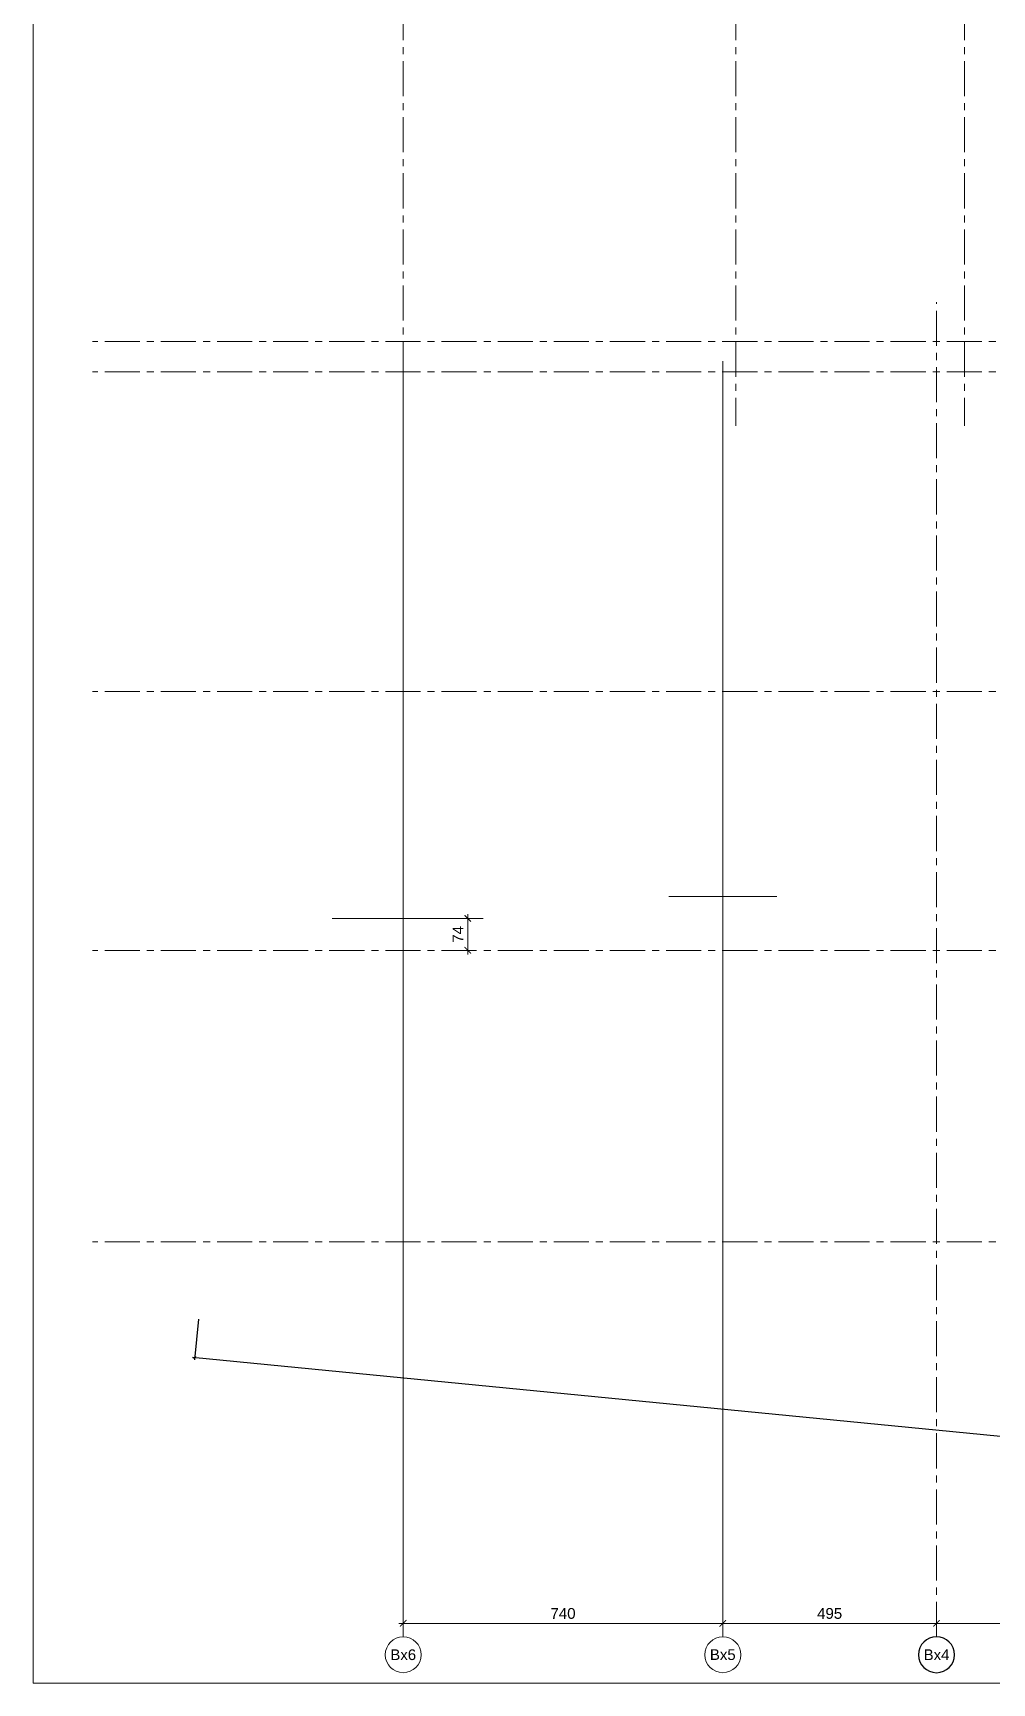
# Model space of a CAD drawing. Header units: centimetres. Extents: x 54080 to 84019, y -57712 to -39496.
# Drawn here: x 64557 to 66778, y -55119 to -51297 of the extents above; entities that cross this region are included whole.
import ezdxf
from ezdxf.enums import TextEntityAlignment as Align

# ---------------------------------------------------------------- set-up
doc = ezdxf.new("R2010")
doc.units = ezdxf.units.CM
doc.header["$LTSCALE"] = 50
doc.header["$MEASUREMENT"] = 0
for name, pattern in [('23486-A01$0${ Chain Double-Dash }', [0]), ('AXES', [2, 1.25, -0.25, 0.25, -0.25]), ('CACHE', [0.375, 0.25, -0.125])]:
    doc.linetypes.add(name, pattern=pattern)
doc.layers.get('0').update_dxf_attribs({"color": 8})
doc.layers.add('AXES', color=10, linetype='AXES')
doc.layers.add('COTE 50ème', color=1, linetype='Continuous')
doc.layers.add('FMULT', color=150, linetype='Continuous', plot=False)
doc.layers.add('HORS GEL', color=7, linetype='CACHE', lineweight=15, true_color=0x00661a)
doc.layers.add('MACONNERIE COUPE', color=7, linetype='Continuous', lineweight=30)
doc.layers.add('MACONNERIE HACHURE', color=253, linetype='Continuous', lineweight=13)
doc.styles.add('FN_TEXT_1.50', font='arial.ttf', dxfattribs={"height": 10})
doc.styles.add('RS_TEXT_1.50', font='arial.ttf', dxfattribs={"height": 12.5})
doc.styles.add('RS_TXT_100', font='arial.ttf', dxfattribs={"height": 25})
doc.styles.add('RS_TXT_50', font='arial.ttf', dxfattribs={"height": 12.5})
doc.dimstyles.new('RS_100CM_LINEAIRE', dxfattribs={"dimscale": 10, "dimtxt": 25, "dimasz": 1.5, "dimexe": 1, "dimexo": 2.5, "dimgap": 1, "dimtad": 1, "dimdec": 1, "dimrnd": 0.5, "dimdsep": 46, "dimtxsty": 'RS_TXT_100', "dimblk1": 'ARCHTICK', "dimblk2": 'ARCHTICK', "dimsah": 1, "dimcen": 2.5, "dimdle": 1, "dimclrt": 4, "dimadec": 0, "dimazin": 2, "dimtfac": 1, "dimtdec": 1, "dimtix": 1, "dimtmove": 2, "dimatfit": 3, "dimfxl": 1, "dimtolj": 1, "dimtzin": 0, "dimarcsym": 0})
doc.dimstyles.new('RS_50CM_LINEAIRE', dxfattribs={"dimscale": 5, "dimtxt": 12.5, "dimasz": 1.5, "dimexe": 1, "dimexo": 2.5, "dimgap": 1, "dimtad": 1, "dimdec": 1, "dimrnd": 0.5, "dimdsep": 46, "dimtxsty": 'RS_TXT_50', "dimblk1": 'ARCHTICK', "dimblk2": 'ARCHTICK', "dimsah": 1, "dimcen": 2.5, "dimdle": 1, "dimclrt": 4, "dimadec": 0, "dimazin": 2, "dimtfac": 1, "dimtdec": 1, "dimtix": 1, "dimtmove": 2, "dimatfit": 3, "dimfxl": 1, "dimtolj": 1, "dimtzin": 0, "dimarcsym": 0})

# ---------------------------------------------------------------- blocks, each defined once
blk = doc.blocks.new('AXES_FN')
at = {"color": 0, "linetype": 'Continuous'}
blk.add_circle((0, 15), 22.2, dxfattribs=at)
at = {"color": 0, "style": 'FN_TEXT_1.50'}
blk.add_attdef('AXES', text='', height=12.5, dxfattribs=at).set_placement((-48.9, 20.6), align=Align.MIDDLE_CENTER)
blk = doc.blocks.new('_ArchTick')
at = {"color": 0, "linetype": 'ByBlock', "const_width": 0.15}
blk.add_lwpolyline([(-0.5, -0.5), (0.5, 0.5)], dxfattribs=at)
blk = doc.blocks.new('*D127')
at = {"layer": 'AXES', "color": 0, "linetype": 'Continuous', "lineweight": -2, "ltscale": 0.5, "transparency": 16777216}
for p, q in [((72123.4, -46013.7), (72913.4, -46013.7)), ((72133.4, -46019.7), (72133.4, -46003.7)), ((72903.4, -46019.7), (72903.4, -46003.7))]:
    blk.add_line(p, q, dxfattribs=at)
at = {"layer": 'Defpoints', "color": 0, "linetype": 'Continuous', "ltscale": 0.5, "transparency": 16777216}
for p in [(72903.4, -46013.7), (72133.4, -46044.7), (72903.4, -46044.7)]:
    blk.add_point(p, dxfattribs=at)
at = {"layer": 'AXES', "color": 0, "linetype": 'Continuous', "lineweight": -2, "ltscale": 0.5, "transparency": 16777216, "xscale": 15, "yscale": 15, "zscale": 15, "rotation": 180}
blk.add_blockref('_ArchTick', (72133.4, -46013.7), dxfattribs=at)
at = {"layer": 'AXES', "color": 0, "linetype": 'Continuous', "lineweight": -2, "ltscale": 0.5, "transparency": 16777216, "xscale": 15, "yscale": 15, "zscale": 15}
blk.add_blockref('_ArchTick', (72903.4, -46013.7), dxfattribs=at)
at = {"layer": 'AXES', "color": 4, "linetype": 'Continuous', "lineweight": 5, "ltscale": 0.5, "transparency": 16777216, "insert": (72518.4, -45990.9), "char_height": 25, "attachment_point": 5, "style": 'RS_TXT_100'}
blk.add_mtext('\\A1;770', dxfattribs=at)
blk = doc.blocks.new('*D133')
at = {"layer": 'Defpoints', "color": 0, "linetype": 'ByBlock', "transparency": 16777216}
for p in [(71638.4, -46013.7), (71638.4, -46044.7), (72133.4, -46044.7)]:
    blk.add_point(p, dxfattribs=at)
at = {"layer": 'HORS GEL', "color": 0, "linetype": 'ByBlock', "lineweight": -2, "transparency": 16777216}
for p, q in [((72143.4, -46013.7), (71628.4, -46013.7)), ((71638.4, -46019.7), (71638.4, -46003.7)), ((72133.4, -46019.7), (72133.4, -46003.7))]:
    blk.add_line(p, q, dxfattribs=at)
at = {"layer": 'HORS GEL', "color": 0, "linetype": 'ByBlock', "lineweight": -2, "transparency": 16777216, "xscale": 15, "yscale": 15, "zscale": 15, "rotation": 180}
blk.add_blockref('_ArchTick', (71638.4, -46013.7), dxfattribs=at)
at = {"layer": 'HORS GEL', "color": 0, "linetype": 'ByBlock', "lineweight": -2, "transparency": 16777216, "xscale": 15, "yscale": 15, "zscale": 15}
blk.add_blockref('_ArchTick', (72133.4, -46013.7), dxfattribs=at)
at = {"layer": 'HORS GEL', "color": 4, "linetype": 'ByBlock', "transparency": 16777216, "insert": (71885.9, -45990.9), "char_height": 25, "attachment_point": 5, "style": 'RS_TXT_100'}
blk.add_mtext('\\A1;495', dxfattribs=at)
blk = doc.blocks.new('*D134')
at = {"layer": 'Defpoints', "color": 0, "linetype": 'ByBlock', "transparency": 16777216}
for p in [(70898.4, -46013.7), (70898.4, -46044.7), (71638.4, -46044.7)]:
    blk.add_point(p, dxfattribs=at)
at = {"layer": 'HORS GEL', "color": 0, "linetype": 'ByBlock', "lineweight": -2, "transparency": 16777216}
for p, q in [((71648.4, -46013.7), (70888.4, -46013.7)), ((70898.4, -46019.7), (70898.4, -46003.7)), ((71638.4, -46019.7), (71638.4, -46003.7))]:
    blk.add_line(p, q, dxfattribs=at)
at = {"layer": 'HORS GEL', "color": 0, "linetype": 'ByBlock', "lineweight": -2, "transparency": 16777216, "xscale": 15, "yscale": 15, "zscale": 15, "rotation": 180}
blk.add_blockref('_ArchTick', (70898.4, -46013.7), dxfattribs=at)
at = {"layer": 'HORS GEL', "color": 0, "linetype": 'ByBlock', "lineweight": -2, "transparency": 16777216, "xscale": 15, "yscale": 15, "zscale": 15}
blk.add_blockref('_ArchTick', (71638.4, -46013.7), dxfattribs=at)
at = {"layer": 'HORS GEL', "color": 4, "linetype": 'ByBlock', "transparency": 16777216, "insert": (71268.4, -45990.9), "char_height": 25, "attachment_point": 5, "style": 'RS_TXT_100'}
blk.add_mtext('\\A1;740', dxfattribs=at)
blk = doc.blocks.new('*D135')
at = {"layer": 'Defpoints', "color": 0, "linetype": 'ByBlock', "transparency": 16777216}
for p in [(71083.4, -44380.7), (71047.8, -44454.7), (71083.4, -44454.7)]:
    blk.add_point(p, dxfattribs=at)
at = {"layer": 'HORS GEL', "color": 0, "linetype": 'ByBlock', "lineweight": -2, "transparency": 16777216}
for p, q in [((71047.8, -44370.7), (71047.8, -44464.7)), ((71058.4, -44380.7), (71037.8, -44380.7)), ((71058.4, -44454.7), (71037.8, -44454.7))]:
    blk.add_line(p, q, dxfattribs=at)
at = {"layer": 'HORS GEL', "color": 0, "linetype": 'ByBlock', "lineweight": -2, "transparency": 16777216, "xscale": 15, "yscale": 15, "zscale": 15}
for p, rotation in [((71047.8, -44380.7), 90), ((71047.8, -44454.7), 270)]:
    blk.add_blockref('_ArchTick', p, dxfattribs=dict(at, rotation=rotation))
at = {"layer": 'HORS GEL', "color": 4, "linetype": 'ByBlock', "transparency": 16777216, "insert": (71025.3, -44417.7), "char_height": 25, "attachment_point": 5, "rotation": 90, "style": 'RS_TXT_100'}
blk.add_mtext('\\A1;74', dxfattribs=at)
blk = doc.blocks.new('*D1909')
at = {"layer": 'COTE 50ème', "color": 0, "lineweight": -2, "ltscale": 0.5, "transparency": 16777216}
for p, q in [((64940.4, -54276.4), (64931.2, -54370.5)), ((69749.7, -54838.7), (64926.7, -54365.1)), ((69753.5, -54749), (69744.2, -54843.2))]:
    blk.add_line(p, q, dxfattribs=at)
at = {"layer": 'Defpoints', "color": 0, "ltscale": 0.5, "transparency": 16777216}
for p in [(64941.7, -54263.9), (64931.7, -54365.6), (69754.7, -54736.6)]:
    blk.add_point(p, dxfattribs=at)
at = {"layer": 'COTE 50ème', "color": 0, "lineweight": -2, "ltscale": 0.5, "transparency": 16777216, "xscale": 7.5, "yscale": 7.5, "zscale": 7.5}
for p, rotation in [((64931.7, -54365.6), 174.3913441652517), ((69744.7, -54838.2), 354.3913441652516)]:
    blk.add_blockref('_ArchTick', p, dxfattribs=dict(at, rotation=rotation))
at = {"layer": 'COTE 50ème', "color": 4, "ltscale": 0.5, "transparency": 16777216, "insert": (67339.3, -54590.6), "char_height": 12.5, "attachment_point": 5, "rotation": 354.3913, "style": 'RS_TXT_50'}
blk.add_mtext('\\A1;4836', dxfattribs=at)
blk = doc.blocks.new('A$C99aa3423')
at = {"layer": 'AXES', "lineweight": 5, "ltscale": 1.3}
for p, q in [((-1265, 1580), (-1265, -1500)), ((-495, 1580), (-495, -1344.97)), ((35, 1580), (35, -1344.97)), ((-30, -4150), (-30, -1058.41)), ((3195, -1150), (-1985, -1150)), ((3195, -1220), (-1985, -1220)), ((3195, -1960), (-1985, -1960)), ((3195, -2560), (-1985, -2560)), ((3195, -3235), (-1985, -3235))]:
    blk.add_line(p, q, dxfattribs=at)
at = {"layer": 'HORS GEL', "linetype": '23486-A01$0${ Chain Double-Dash }', "ltscale": 1.2}
for p, q in [((-1265, -1195), (-1265, -4150)), ((-525, -1195), (-525, -4150)), ((-400, -2435), (-650, -2435)), ((-1430, -2486), (-1080, -2486))]:
    blk.add_line(p, q, dxfattribs=at)
at = {"layer": 'AXES', "linetype": 'ByBlock'}
ref = blk.add_blockref('AXES_FN', (-30, -4163.46), dxfattribs=dict(at, xscale=-1.875, yscale=1.875, zscale=1.875, rotation=180))
ref.add_attrib('AXES', 'Bx4', dxfattribs={"layer": '0', "color": 0, "height": 24.75, "style": 'RS_TEXT_1.50'}).set_placement((-30, -4191.58), align=Align.MIDDLE)
at = {"layer": 'HORS GEL'}
ref = blk.add_blockref('AXES_FN', (-1265, -4163.46), dxfattribs=dict(at, xscale=-1.875, yscale=1.875, zscale=1.875, rotation=180))
ref.add_attrib('AXES', 'Bx6', dxfattribs={"layer": '0', "color": 0, "height": 24.75, "style": 'RS_TEXT_1.50'}).set_placement((-1265, -4191.58), align=Align.MIDDLE)
ref = blk.add_blockref('AXES_FN', (-525, -4163.46), dxfattribs=dict(at, xscale=-1.875, yscale=1.875, zscale=1.875, rotation=180))
ref.add_attrib('AXES', 'Bx5', dxfattribs={"layer": '0', "color": 0, "height": 24.75, "style": 'RS_TEXT_1.50'}).set_placement((-525, -4191.58), align=Align.MIDDLE)
at = {"layer": 'AXES', "linetype": 'Continuous', "lineweight": 5, "ltscale": 0.5}
dim = blk.add_linear_dim(base=(740, -4118.93), p1=(-30, -4150), p2=(740, -4150), dimstyle='RS_100CM_LINEAIRE', dxfattribs=at)
dim.commit()
dim.dimension.update_dxf_attribs({"geometry": '*D127', "text_midpoint": (355, -4096.17), "insert": (-72163.45, 41894.73)})
at = {"layer": 'HORS GEL', "linetype": 'ByBlock'}
dim = blk.add_linear_dim(base=(-1115.62, -2560), p1=(-1080, -2486), p2=(-1080, -2560), angle=90, dimstyle='RS_100CM_LINEAIRE', dxfattribs=at)
dim.commit()
dim.dimension.update_dxf_attribs({"geometry": '*D135', "text_midpoint": (-1138.12, -2523), "insert": (-72163.45, 41894.73)})
for base, p1, p2, picture, middle in [((-1265, -4118.93), (-525, -4150), (-1265, -4150), '*D134', (-895, -4096.17)), ((-525, -4118.93), (-30, -4150), (-525, -4150), '*D133', (-277.5, -4096.17))]:
    dim = blk.add_linear_dim(base=base, p1=p1, p2=p2, dimstyle='RS_100CM_LINEAIRE', dxfattribs=at)
    dim.commit()
    dim.dimension.update_dxf_attribs({"geometry": picture, "text_midpoint": middle, "insert": (-72163.45, 41894.73)})

msp = doc.modelspace()

# ---------------------------------------------------------------- hatches: boundary and pattern name
at = {"layer": 'MACONNERIE HACHURE'}
h = msp.add_hatch(dxfattribs=at)
h.set_pattern_fill('ANSI31', color=256, scale=50, style=0)
h.set_pattern_definition([(45, (10477.1256, 0), (-4.4194174, 4.4194174), [])])
h.paths.add_polyline_path([(66584.8, -53343.36), (66179.8, -53343.36), (66179.8, -53343.36), (66584.8, -53343.36)])
h.paths.add_polyline_path([(69405.58, -49852.22), (69405.58, -49872.22), (69729.8, -49872.22), (69729.8, -49852.22)])
h.paths.add_polyline_path([(69405.58, -50072.22), (69405.58, -50092.22), (69729.8, -50092.22), (69729.8, -50072.22)])
h.paths.add_polyline_path([(69405.58, -50292.22), (69405.58, -50312.22), (69729.8, -50312.22), (69729.8, -50292.22)])
h.paths.add_polyline_path([(69405.58, -50512.22), (69405.58, -50532.22), (69724.8, -50532.22), (69724.8, -50512.22)])
h.paths.add_polyline_path([(69405.58, -50732.22), (69405.58, -50752.22), (69729.8, -50752.22), (69729.8, -50732.22)])
h.paths.add_polyline_path([(69405.58, -50952.22), (69405.58, -50972.22), (69729.8, -50972.22), (69729.8, -50952.22)])

# ---------------------------------------------------------------- linework, layer by layer
at = {"layer": 'FMULT', "lineweight": 5, "ltscale": 0.5}
msp.add_lwpolyline([(64557.37, -55119.47), (69853.14, -55119.47), (69853.14, -48775.25), (64557.37, -48775.25)], close=True, dxfattribs=at)

# ---------------------------------------------------------------- block references
at = {"layer": 'MACONNERIE COUPE', "lineweight": 5, "ltscale": 0.5}
msp.add_blockref('A$C99aa3423', (66679.8, -50862.36), dxfattribs=at)

# ---------------------------------------------------------------- dimensions: what is measured, and where the dimension line sits
at = {"layer": 'COTE 50ème', "ltscale": 0.5}
dim = msp.add_aligned_dim(p1=(69754.71, -54736.58), p2=(64941.66, -54263.92), distance=102.14, dimstyle='RS_50CM_LINEAIRE', dxfattribs=at)
dim.commit()
dim.dimension.update_dxf_attribs({"geometry": '*D1909', "text_midpoint": (67339.32, -54590.57)})

doc.saveas('drawing.dxf')
